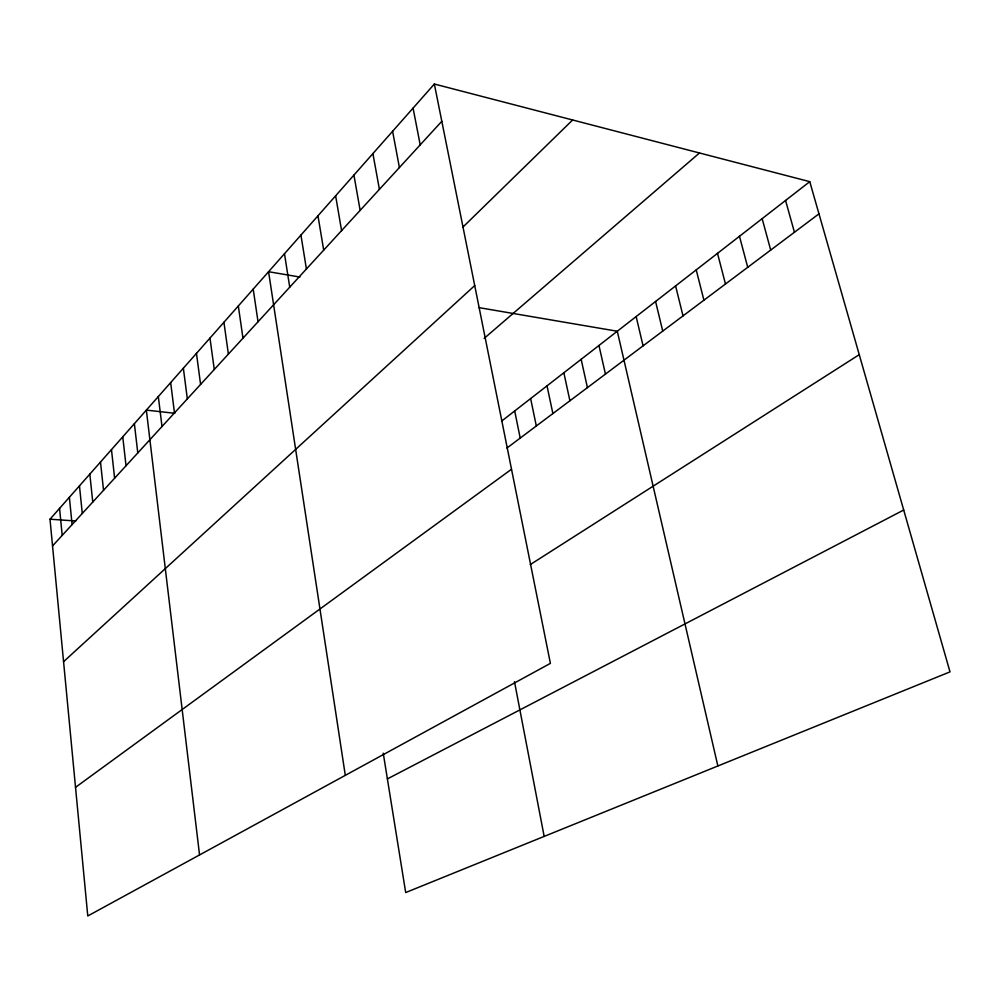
<?xml version="1.0" encoding="UTF-8"?>
<svg xmlns="http://www.w3.org/2000/svg" width="1000" height="1000" viewBox="0 0 1000 1000"><rect width="100%" height="100%" fill="white"/><g stroke="black" fill="none" stroke-linecap="round" stroke-linejoin="round"><path stroke-width="1.5" d="M434.35 84.025L550.4 663.363L87.775 915.975L50 519.212L434.35 84.025L809.762 181.663L950 671.875L405.688 892.55L383.237 753.138M52.538 545.925L441.812 121.287M462.812 227.2L572.638 119.987M63.562 661.688L474.725 285.575M484.113 338.425L699.475 152.975M501.562 421.163L809.762 181.663M506.938 448.038L818.962 213.85M75.525 787.325L511.512 469.25M530.275 564.587L859.25 354.663M387.388 778.913L903.7 510.025M50 519.212L75.812 520.988M174.788 413.288L146.35 410.112L199.55 854.938M299.925 277.062L268.575 271.712L345.3 775.35M478.862 307.613L617.288 331.238L717.862 765.987M785.562 200.463L794.438 232.262M762.15 218.663L770.7 250.075M739.475 236.275L747.725 267.325M717.513 253.35L725.475 284.025M696.225 269.887L703.913 300.2M675.588 285.925L683.012 315.887M655.575 301.475L662.738 331.1M636.15 316.575L643.075 345.863M598.962 345.475L605.438 374.113M581.15 359.312L587.425 387.638M563.85 372.762L569.913 400.775M547.013 385.85L552.888 413.55M530.625 398.575L536.325 425.988M514.688 410.962L520.212 438.075M413.075 108.112L420.2 144.863M514.487 681.712L544.163 836.413M392.6 131.287L399.412 167.537M372.9 153.6L379.412 189.363M353.925 175.087L360.15 210.375M335.625 195.812L341.587 230.625M317.975 215.787L323.688 250.15M300.938 235.087L306.413 269M284.488 253.713L289.725 287.188M253.2 289.125L258.038 321.763M238.325 305.975L242.975 338.2M223.925 322.275L228.388 354.1M209.975 338.062L214.275 369.513M196.462 353.363L200.588 384.425M183.363 368.2L187.338 398.888M170.662 382.587L174.475 412.912M158.325 396.55L162 426.525M134.375 423.663L137.787 452.938M122.75 436.825L126.037 465.75M111.463 449.613L114.625 478.2M100.487 462.038L103.537 490.3M89.825 474.113L92.762 502.05M79.463 485.85L82.287 513.475M69.375 497.275L72.1 524.587M59.562 508.387L62.188 535.4"/></g></svg>
